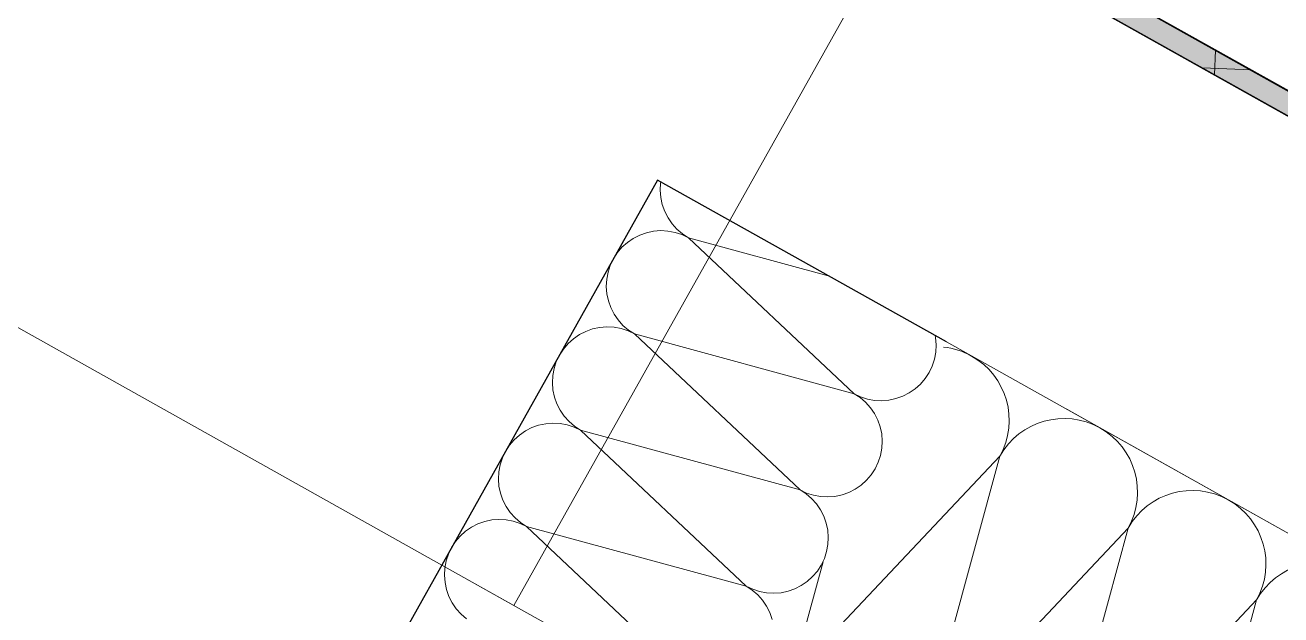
# Model space of a CAD drawing. Header units: metres. Extents: x -27.1 to 50.1, y 105.7 to 163.4.
# Drawn here: x -23.2229 to -22.9953, y 117.4849 to 117.5918 of the extents above; entities that cross this region are included whole.
import ezdxf

# ---------------------------------------------------------------- set-up
doc = ezdxf.new("R2010")
doc.units = ezdxf.units.M
doc.header["$MEASUREMENT"] = 0
for name, pattern in [('Punktlinie', [0.0035, 0, -0.0035]), ('Strichlinie', [0.004, 0.003, -0.001]), ('Wipeout_Contour', [1, 0, -1])]:
    doc.linetypes.add(name, pattern=pattern)
for name, color, linetype in [('10  Dächer', 7, 'Continuous'), ('10  Fassade', 7, 'Continuous'), ('10  Fassade_Deckschraffur', 7, 'Continuous'), ('10  Fassade_Schnittschraffur', 7, 'Continuous'), ('10  Treppen + Rampen', 7, 'Continuous'), ('10  Wand Massiv', 7, 'Continuous'), ('10  Wand Massiv_Deckschraffur', 7, 'Continuous'), ('10  Wand Massiv_Schnittschraffur', 7, 'Continuous'), ('Neubau_10  Stützen_Deckschraffur', 7, 'Continuous')]:
    doc.layers.add(name, color=color, linetype=linetype)

# ---------------------------------------------------------------- blocks, each defined once
blk = doc.blocks.new('*X8', base_point=(-0.1628299149246004, 98.00747370518326))
at = {"layer": '10  Wand Massiv_Schnittschraffur', "color": 98, "linetype": 'Continuous', "lineweight": 13, "ltscale": 1000, "true_color": 0x000100}
for p, q in [((-23.0462830167004, 117.5137066443064), (-23.08398450751274, 117.4736963979594)), ((-23.0462830167004, 117.5137066443064), (-23.06072068678328, 117.4606616077356)), ((-23.02301919597094, 117.5006718540826), (-23.06072068678328, 117.4606616077356)), ((-23.02301919597094, 117.5006718540826), (-23.03745686605382, 117.4476268175118)), ((-23.07830604018091, 117.4945594946748), (-23.08398450751274, 117.4736963979594)), ((-22.99975537524148, 117.4876370638588), (-23.03745686605382, 117.4476268175118)), ((-22.99975537524148, 117.4876370638588), (-23.01419304532436, 117.434592027288))]:
    blk.add_line(p, q, dxfattribs=at)
for centre, radius, start, end in [((-23.05791492706513, 117.5202240394183), 0.01333333333333343, 60.73795616240479, 83.89851609243716), ((-23.05791492706513, 117.5202240394183), 0.01333333333333343, 330.7379561624048, 60.73795616240479), ((-23.03465110633567, 117.5071892491945), 0.01333333333333335, 60.73795616240479, 150.7379561624048), ((-23.03465110633567, 117.5071892491945), 0.01333333333333343, 330.7379561624048, 60.73795616240479), ((-23.01138728560621, 117.4941544589707), 0.01333333333333343, 60.73795616240479, 150.7379561624048), ((-23.01138728560621, 117.4941544589707), 0.01333333333333343, 330.7379561624048, 60.73795616240479), ((-22.98812346487675, 117.4811196687469), 0.01333333333333343, 60.73795616240479, 150.7379561624048)]:
    blk.add_arc(centre, radius, start, end, dxfattribs=at)
blk = doc.blocks.new('*X35', base_point=(-0.1628299149246004, 98.00747370518326))
at = {"layer": '10  Fassade_Schnittschraffur', "color": 98, "linetype": 'Continuous', "lineweight": 13, "ltscale": 1000, "true_color": 0x000100}
for p, q in [((-23.10774873951777, 117.5632028342332), (-23.10781747280642, 117.5618965787221)), ((-23.10771060684296, 117.563408338644), (-23.10774873951777, 117.5632028342332)), ((-23.10781747280642, 117.5618965787221), (-23.10771511751433, 117.5605925269136)), ((-23.10771511751433, 117.5605925269136), (-23.10744342496893, 117.5593129914955)), ((-23.10744342496893, 117.5593129914955), (-23.10700704390498, 117.5580798656738)), ((-23.10700704390498, 117.5580798656738), (-23.1064134409235, 117.556914248573)), ((-23.1064134409235, 117.556914248573), (-23.10567277273605, 117.555836084225)), ((-23.10567277273605, 117.555836084225), (-23.10479771238069, 117.5548638203206)), ((-23.11153990203955, 117.55376624893), (-23.11270551914032, 117.5531726459485)), ((-23.1103067762178, 117.554202629994), (-23.11153990203955, 117.55376624893)), ((-23.10902724079977, 117.5544743225394), (-23.1103067762178, 117.554202629994)), ((-23.1077231889912, 117.5545766778315), (-23.10902724079977, 117.5544743225394)), ((-23.1064169334801, 117.5545079445428), (-23.1077231889912, 117.5545766778315)), ((-23.10513082466043, 117.554269298719), (-23.1064169334801, 117.5545079445428)), ((-23.10388686821067, 117.5538648236564), (-23.10513082466043, 117.554269298719)), ((-23.10479771238069, 117.5548638203206), (-23.10380323238271, 117.5540140925649)), ((-23.10270634857055, 117.5533014400353), (-23.10388686821067, 117.5538648236564)), ((-23.10380323238271, 117.5540140925649), (-23.10270634857059, 117.5533014400353)), ((-23.10270634857055, 117.5533014400353), (-23.07269866381031, 117.525025321926)), ((-23.10270634857059, 117.5533014400353), (-23.07735976274202, 117.546402667453)), ((-23.1147559473927, 117.5515569174057), (-23.11560567514842, 117.5505624374078)), ((-23.11378368348834, 117.5524319777611), (-23.1147559473927, 117.5515569174057)), ((-23.11270551914032, 117.5531726459485), (-23.11378368348834, 117.5524319777611)), ((-23.11631832767803, 117.5494655535956), (-23.11688171129915, 117.5482850339555)), ((-23.11560567514842, 117.5505624374078), (-23.11631832767803, 117.5494655535956)), ((-23.11728618636183, 117.5470410775058), (-23.1175248321856, 117.5457549686861)), ((-23.11688171129915, 117.5482850339555), (-23.11728618636183, 117.5470410775058)), ((-23.1175248321856, 117.5457549686861), (-23.11759356547425, 117.544448713175)), ((-23.11759356547425, 117.544448713175), (-23.11749121018216, 117.5431446613664)), ((-23.11749121018216, 117.5431446613664), (-23.11721951763676, 117.5418651259484)), ((-23.11721951763676, 117.5418651259484), (-23.11678313657281, 117.5406320001266)), ((-23.11678313657281, 117.5406320001266), (-23.11618953359132, 117.5394663830259)), ((-23.11618953359132, 117.5394663830259), (-23.11544886540388, 117.5383882186779)), ((-23.11544886540388, 117.5383882186779), (-23.11457380504852, 117.5374159547735)), ((-23.11457380504852, 117.5374159547735), (-23.11357932505054, 117.5365662270178)), ((-23.12248161180818, 117.5357247804015), (-23.12355977615621, 117.534984112214)), ((-23.12131599470741, 117.5363183833829), (-23.12248161180818, 117.5357247804015)), ((-23.12008286888566, 117.5367547644469), (-23.12131599470741, 117.5363183833829)), ((-23.11880333346763, 117.5370264569923), (-23.12008286888566, 117.5367547644469)), ((-23.11749928165906, 117.5371288122844), (-23.11880333346763, 117.5370264569923)), ((-23.11619302614797, 117.5370600789957), (-23.11749928165906, 117.5371288122844)), ((-23.1149069173283, 117.536821433172), (-23.11619302614797, 117.5370600789957)), ((-23.11366296087854, 117.5364169581093), (-23.1149069173283, 117.536821433172)), ((-23.11248244123842, 117.5358535744882), (-23.11366296087854, 117.5364169581093)), ((-23.11357932505054, 117.5365662270178), (-23.11248244123842, 117.5358535744882)), ((-23.11248244123842, 117.5358535744882), (-23.07269866381031, 117.525025321926)), ((-23.11248244123842, 117.5358535744882), (-23.08247475647818, 117.5075774563789)), ((-23.05791380219874, 117.5351821005948), (-23.05799211508946, 117.5355509149736)), ((-23.05781144690665, 117.5338780487863), (-23.05791380219874, 117.5351821005948)), ((-23.12538176781629, 117.5331145718607), (-23.1260944203459, 117.5320176880486)), ((-23.12453204006057, 117.5341090518586), (-23.12538176781629, 117.5331145718607)), ((-23.12355977615621, 117.534984112214), (-23.12453204006057, 117.5341090518586)), ((-23.0578801801953, 117.5325717932752), (-23.05781144690665, 117.5338780487863)), ((-23.12665780396702, 117.5308371684085), (-23.1270622790297, 117.5295932119587)), ((-23.1260944203459, 117.5320176880486), (-23.12665780396702, 117.5308371684085)), ((-23.05852330108175, 117.5300417280057), (-23.05811882601907, 117.5312856844555)), ((-23.05811882601907, 117.5312856844555), (-23.0578801801953, 117.5325717932752)), ((-23.12730092485346, 117.528307103139), (-23.12736965814212, 117.5270008476279)), ((-23.1270622790297, 117.5295932119587), (-23.12730092485346, 117.528307103139)), ((-23.05979933723244, 117.5277643245535), (-23.05908668470283, 117.5288612083656)), ((-23.05908668470287, 117.5288612083656), (-23.05852330108175, 117.5300417280057)), ((-23.12736965814212, 117.5270008476279), (-23.12726730285003, 117.5256967958194)), ((-23.06162132889252, 117.5258947842001), (-23.06064906498817, 117.5267698445555)), ((-23.06064906498817, 117.5267698445555), (-23.05979933723244, 117.5277643245535)), ((-23.12726730285003, 117.5256967958194), (-23.12699561030462, 117.5244172604013)), ((-23.12699561030462, 117.5244172604013), (-23.12655922924068, 117.5231841345796)), ((-23.07269866381031, 117.525025321926), (-23.0715181441702, 117.5244619383049)), ((-23.07160177999819, 117.5243126693964), (-23.07269866381031, 117.525025321926)), ((-23.07060730000021, 117.5234629416406), (-23.07160177999819, 117.5243126693964)), ((-23.0715181441702, 117.5244619383049), (-23.07027418772044, 117.5240574632422)), ((-23.07027418772044, 117.5240574632422), (-23.06898807890076, 117.5238188174184)), ((-23.06898807890076, 117.5238188174184), (-23.06768182338967, 117.5237500841298)), ((-23.06768182338967, 117.5237500841298), (-23.0663777715811, 117.5238524394219)), ((-23.0663777715811, 117.5238524394219), (-23.06509823616307, 117.5241241319673)), ((-23.06509823616307, 117.5241241319673), (-23.06386511034131, 117.5245605130312)), ((-23.06386511034131, 117.5245605130312), (-23.06269949324054, 117.5251541160127)), ((-23.06269949324054, 117.5251541160127), (-23.06162132889252, 117.5258947842001)), ((-23.12655922924068, 117.5231841345796), (-23.12596562625919, 117.5220185174788)), ((-23.12596562625919, 117.5220185174788), (-23.12522495807174, 117.5209403531308)), ((-23.06973223964485, 117.5224906777363), (-23.07060730000021, 117.5234629416406)), ((-23.06899157145741, 117.5214125133883), (-23.06973223964485, 117.5224906777363)), ((-23.12985896155353, 117.5193068988998), (-23.13109208737528, 117.5188705178359)), ((-23.1285794261355, 117.5195785914452), (-23.12985896155353, 117.5193068988998)), ((-23.12727537432693, 117.5196809467373), (-23.1285794261355, 117.5195785914452)), ((-23.12596911881583, 117.5196122134487), (-23.12727537432693, 117.5196809467373)), ((-23.12468300999616, 117.5193735676249), (-23.12596911881583, 117.5196122134487)), ((-23.12522495807174, 117.5209403531308), (-23.12434989771639, 117.5199680892264)), ((-23.1234390535464, 117.5189690925622), (-23.12468300999616, 117.5193735676249)), ((-23.12434989771639, 117.5199680892264), (-23.1233554177184, 117.5191183614707)), ((-23.06839796847592, 117.5202468962875), (-23.06899157145741, 117.5214125133883)), ((-23.06796158741197, 117.5190137704657), (-23.06839796847592, 117.5202468962875)), ((-23.13333586882407, 117.5175362466669), (-23.13430813272843, 117.5166611863116)), ((-23.13225770447605, 117.5182769148544), (-23.13333586882407, 117.5175362466669)), ((-23.13109208737528, 117.5188705178359), (-23.13225770447605, 117.5182769148544)), ((-23.12225853390629, 117.5184057089411), (-23.1234390535464, 117.5189690925622)), ((-23.1233554177184, 117.5191183614707), (-23.12225853390629, 117.5184057089411)), ((-23.12225853390629, 117.5184057089411), (-23.08247475647818, 117.5075774563789)), ((-23.12225853390629, 117.5184057089411), (-23.09225084914604, 117.4901295908318)), ((-23.06768989486657, 117.5177342350477), (-23.06796158741197, 117.5190137704657)), ((-23.06758753957448, 117.5164301832392), (-23.06768989486657, 117.5177342350477)), ((-23.13515786048416, 117.5156667063136), (-23.13587051301377, 117.5145698225015)), ((-23.13430813272843, 117.5166611863116), (-23.13515786048416, 117.5156667063136)), ((-23.0678949186869, 117.5138378189084), (-23.06765627286313, 117.515123927728)), ((-23.06765627286313, 117.515123927728), (-23.06758753957448, 117.5164301832392)), ((-23.13643389663488, 117.5133893028614), (-23.13683837169756, 117.5121453464116)), ((-23.13587051301377, 117.5145698225015), (-23.13643389663488, 117.5133893028614)), ((-23.0688627773707, 117.5114133428185), (-23.06829939374958, 117.5125938624586)), ((-23.06829939374958, 117.5125938624586), (-23.0678949186869, 117.5138378189084)), ((-23.13707701752134, 117.5108592375919), (-23.13714575080999, 117.5095529820808)), ((-23.13683837169756, 117.5121453464116), (-23.13707701752134, 117.5108592375919)), ((-23.07042515765603, 117.5093219790084), (-23.0695754299003, 117.5103164590064)), ((-23.0695754299003, 117.5103164590064), (-23.0688627773707, 117.5114133428185)), ((-23.13714575080999, 117.5095529820808), (-23.13704339551789, 117.5082489302723)), ((-23.13704339551789, 117.5082489302723), (-23.13677170297249, 117.5069693948542)), ((-23.07247558590841, 117.5077062504656), (-23.07139742156039, 117.508446918653)), ((-23.07139742156039, 117.508446918653), (-23.07042515765603, 117.5093219790084)), ((-23.13677170297249, 117.5069693948542), (-23.13633532190854, 117.5057362690325)), ((-23.13633532190854, 117.5057362690325), (-23.13574171892706, 117.5045706519317)), ((-23.08247475647818, 117.5075774563789), (-23.08129423683806, 117.5070140727578)), ((-23.08137787266606, 117.5068648038493), (-23.08247475647818, 117.5075774563789)), ((-23.08038339266808, 117.5060150760936), (-23.08137787266606, 117.5068648038493)), ((-23.08129423683806, 117.5070140727578), (-23.0800502803883, 117.5066095976951)), ((-23.07950833231272, 117.5050428121892), (-23.08038339266808, 117.5060150760936)), ((-23.0800502803883, 117.5066095976951), (-23.07876417156863, 117.5063709518713)), ((-23.07876417156863, 117.5063709518713), (-23.07745791605753, 117.5063022185827)), ((-23.07745791605753, 117.5063022185827), (-23.07615386424897, 117.5064045738748)), ((-23.07615386424897, 117.5064045738748), (-23.07487432883093, 117.5066762664202)), ((-23.07487432883093, 117.5066762664202), (-23.07364120300918, 117.5071126474841)), ((-23.07364120300918, 117.5071126474841), (-23.07247558590841, 117.5077062504656)), ((-23.13574171892706, 117.5045706519317), (-23.13500105073961, 117.5034924875837)), ((-23.13500105073961, 117.5034924875837), (-23.13412599038425, 117.5025202236793)), ((-23.07876766412527, 117.5039646478412), (-23.07950833231272, 117.5050428121892)), ((-23.07817406114379, 117.5027990307404), (-23.07876766412527, 117.5039646478412)), ((-23.14086818004311, 117.5014226522887), (-23.14203379714388, 117.5008290493073)), ((-23.13963505422136, 117.5018590333527), (-23.14086818004311, 117.5014226522887)), ((-23.13835551880332, 117.5021307258981), (-23.13963505422136, 117.5018590333527)), ((-23.13705146699476, 117.5022330811902), (-23.13835551880332, 117.5021307258981)), ((-23.13574521148366, 117.5021643479015), (-23.13705146699476, 117.5022330811902)), ((-23.13445910266399, 117.5019257020778), (-23.13574521148366, 117.5021643479015)), ((-23.13321514621423, 117.5015212270151), (-23.13445910266399, 117.5019257020778)), ((-23.13412599038425, 117.5025202236793), (-23.13313151038627, 117.5016704959236)), ((-23.13203462657411, 117.500957843394), (-23.13321514621423, 117.5015212270151)), ((-23.13313151038627, 117.5016704959236), (-23.13203462657415, 117.500957843394)), ((-23.13203462657411, 117.500957843394), (-23.10202694181387, 117.4726817252847)), ((-23.13203462657415, 117.500957843394), (-23.09225084914604, 117.4901295908318)), ((-23.07773768007984, 117.5015659049187), (-23.07817406114379, 117.5027990307404)), ((-23.07746598753444, 117.5002863695006), (-23.07773768007984, 117.5015659049187)), ((-23.14408422539626, 117.4992133207645), (-23.14493395315198, 117.4982188407665)), ((-23.1431119614919, 117.5000883811198), (-23.14408422539626, 117.4992133207645)), ((-23.14203379714388, 117.5008290493073), (-23.1431119614919, 117.5000883811198)), ((-23.07736363224234, 117.4989823176921), (-23.07746598753444, 117.5002863695006)), ((-23.077432365531, 117.497676062181), (-23.07736363224234, 117.4989823176921)), ((-23.14564660568159, 117.4971219569544), (-23.14620998930272, 117.4959414373142)), ((-23.14493395315198, 117.4982188407665), (-23.14564660568159, 117.4971219569544)), ((-23.07767101135477, 117.4963899533613), (-23.077432365531, 117.497676062181)), ((-23.14661446436539, 117.4946974808645), (-23.14685311018916, 117.4934113720448)), ((-23.14620998930272, 117.4959414373142), (-23.14661446436539, 117.4946974808645)), ((-23.07863887003857, 117.4939654772714), (-23.07807548641744, 117.4951459969115)), ((-23.07807548641744, 117.4951459969115), (-23.07767101135477, 117.4963899533613)), ((-23.14685311018916, 117.4934113720448), (-23.14692184347781, 117.4921051165337)), ((-23.14692184347781, 117.4921051165337), (-23.14681948818572, 117.4908010647251)), ((-23.08117351422825, 117.490999053106), (-23.0802012503239, 117.4918741134613)), ((-23.0802012503239, 117.4918741134613), (-23.07935152256817, 117.4928685934593)), ((-23.07935152256817, 117.4928685934593), (-23.07863887003857, 117.4939654772714)), ((-23.14681948818572, 117.4908010647251), (-23.14654779564032, 117.4895215293071)), ((-23.09225084914604, 117.4901295908318), (-23.09107032950593, 117.4895662072107)), ((-23.09115396533393, 117.4894169383022), (-23.09225084914604, 117.4901295908318)), ((-23.0846504214988, 117.4892284008731), (-23.08341729567704, 117.489664781937)), ((-23.08341729567704, 117.489664781937), (-23.08225167857628, 117.4902583849185)), ((-23.08225167857628, 117.4902583849185), (-23.08117351422825, 117.490999053106)), ((-23.14654779564032, 117.4895215293071), (-23.14611141457637, 117.4882884034854)), ((-23.14611141457637, 117.4882884034854), (-23.14551781159489, 117.4871227863846)), ((-23.09015948533594, 117.4885672105465), (-23.09115396533393, 117.4894169383022)), ((-23.09107032950593, 117.4895662072107), (-23.08982637305616, 117.489161732148)), ((-23.08928442498058, 117.4875949466421), (-23.09015948533594, 117.4885672105465)), ((-23.08982637305616, 117.489161732148), (-23.08854026423649, 117.4889230863242)), ((-23.08854375679314, 117.4865167822941), (-23.08928442498058, 117.4875949466421)), ((-23.08854026423649, 117.4889230863242), (-23.0872340087254, 117.4888543530356)), ((-23.0872340087254, 117.4888543530356), (-23.08592995691684, 117.4889567083277)), ((-23.08592995691684, 117.4889567083277), (-23.0846504214988, 117.4892284008731)), ((-23.14551781159489, 117.4871227863846), (-23.14477714340744, 117.4860446220366)), ((-23.14477714340744, 117.4860446220366), (-23.14390208305208, 117.4850723581322)), ((-23.14390208305208, 117.4850723581322), (-23.1429076030541, 117.4842226303765)), ((-23.08795015381165, 117.4853511651933), (-23.08854375679314, 117.4865167822941)), ((-23.08751377274771, 117.4841180393716), (-23.08795015381165, 117.4853511651933))]:
    blk.add_line(p, q, dxfattribs=at)

msp = doc.modelspace()

# ---------------------------------------------------------------- wipeouts: each hides what was drawn before it
at = {"color": 254, "linetype": 'Wipeout_Contour', "lineweight": 0, "ltscale": 477.9498266948419}
msp.add_wipeout([(-22.571706972182067, 116.8848140904917), (-22.253983960475882, 117.4518697207718), (-22.777419926888268, 117.74515250080829), (-23.095142938594464, 117.1780968705282)], dxfattribs=at).dxf.layer = 'Neubau_10  Stützen_Deckschraffur'

# ---------------------------------------------------------------- next in the draw order: linework, layer by layer
at = {"layer": '10  Dächer', "color": 255, "linetype": 'Punktlinie', "lineweight": 18, "ltscale": 1000, "flags": 128}
msp.add_lwpolyline([(-23.14742044084729, 117.4939560685368), (-21.01012382128362, 116.2964223534701), (-16.6353224045647, 124.1043421120602), (-18.77261892247932, 125.3018759206158)], close=True, dxfattribs=at)

# ---------------------------------------------------------------- next in the draw order: wipeouts: each hides what was drawn before it
at = {"color": 254, "linetype": 'Wipeout_Contour', "lineweight": 0, "ltscale": 493.2495016309255}
msp.add_wipeout([(-19.184441473233957, 125.30336696136892), (-23.461482015556786, 117.66992578456292), (-23.287003360087443, 117.57216485788152), (-19.00996281776461, 125.20560603468753)], dxfattribs=at).dxf.layer = '10  Wand Massiv_Deckschraffur'

# ---------------------------------------------------------------- next in the draw order: wipeouts: each hides what was drawn before it
at = {"color": 254, "linetype": 'Wipeout_Contour', "lineweight": 0, "ltscale": 492.5731993242909}
msp.add_wipeout([(-23.13433453655174, 117.4866240470353), (-18.857293994228947, 125.12006522384128), (-18.870379893389142, 125.12739729334241), (-23.14742043571194, 117.49395611653641)], dxfattribs=at).dxf.layer = '10  Wand Massiv_Deckschraffur'

# ---------------------------------------------------------------- next in the draw order: wipeouts: each hides what was drawn before it
at = {"color": 254, "linetype": 'Wipeout_Contour', "lineweight": 0, "ltscale": 492.7945583368358}
msp.add_wipeout([(-19.009962817764617, 125.20560603468752), (-23.28700336008745, 117.5721648578815), (-23.14742043571194, 117.4939561165364), (-18.870379893389142, 125.1273972933424)], dxfattribs=at).dxf.layer = '10  Wand Massiv_Deckschraffur'

# ---------------------------------------------------------------- next in the draw order: linework, layer by layer
at = {"layer": '10  Fassade', "color": 255, "linetype": 'Punktlinie', "lineweight": 18, "ltscale": 1000, "flags": 128}
for points in [[(-23.33500174845784, 117.7709993046118), (-23.33306262622123, 117.7699128084655), (-23.00325199476248, 117.5851188984437), (-23.000904204003, 117.5838034240684)], [(-23.000904204003, 117.5838034240684), (-22.99994631212754, 117.5832667143078)], [(-22.99994631212639, 117.5832667143072), (-22.95196466608436, 117.5563824506248)], [(-22.98618099042164, 117.4953149212104), (-23.03416263646366, 117.5221991848927)]]:
    msp.add_lwpolyline(points, dxfattribs=at)
at = {"layer": '10  Fassade', "color": 7, "linetype": 'Continuous', "lineweight": 25, "ltscale": 1000, "flags": 128}
msp.add_lwpolyline([(-23.0559724683961, 117.5344193007268), (-23.10831606503739, 117.5637475787304)], dxfattribs=at)
at = {"layer": '10  Wand Massiv', "color": 7, "linetype": 'Continuous', "lineweight": 18, "ltscale": 1000, "flags": 128}
for points in [[(-23.13433453655174, 117.4866240470353), (-18.85729399422895, 125.1200652238412)], [(-23.28700336008745, 117.5721648578815), (-23.14742043571194, 117.4939561165364)], [(-23.14742043571194, 117.4939561165364), (-23.13433453655174, 117.4866240470353)]]:
    msp.add_lwpolyline(points, dxfattribs=at)
at = {"layer": '10  Wand Massiv', "color": 7, "linetype": 'Continuous', "lineweight": 13, "ltscale": 1000, "flags": 128}
msp.add_lwpolyline([(-21.06218443825067, 116.4172937422941), (-23.0559724683961, 117.5344193007268)], dxfattribs=at)

# ---------------------------------------------------------------- next in the draw order: block references
at = {"layer": '10  Treppen + Rampen', "color": 7, "linetype": 'Continuous', "lineweight": 13, "ltscale": 1000}
msp.add_blockref('*X8', (-0.1628299149246004, 98.00747370518326), dxfattribs=at)

# ---------------------------------------------------------------- next in the draw order: wipeouts: each hides what was drawn before it
at = {"color": 254, "linetype": 'Wipeout_Contour', "lineweight": 0, "ltscale": 478.8389832126359}
msp.add_wipeout([(-23.147420435708877, 117.49395611654201), (-23.28700336008811, 117.57216485788622), (-23.409204518436283, 117.35406653854751), (-23.269621594057224, 117.2758577972034)], dxfattribs=at).dxf.layer = '10  Wand Massiv_Deckschraffur'

# ---------------------------------------------------------------- next in the draw order: linework, layer by layer
at = {"layer": '10  Fassade', "color": 255, "linetype": 'Punktlinie', "lineweight": 18, "ltscale": 1000, "flags": 128}
for points in [[(-23.19830205914141, 117.2370036121159), (-23.00325199476248, 117.5851188984437)], [(-23.19499637650646, 117.2351514279801), (-22.99994631212754, 117.5832667143078)]]:
    msp.add_lwpolyline(points, dxfattribs=at)
at = {"layer": '10  Fassade', "color": 7, "linetype": 'Continuous', "lineweight": 25, "ltscale": 1000, "flags": 128}
msp.add_lwpolyline([(-23.10831606503739, 117.5637475787304), (-23.28120920310621, 117.2551768307306)], dxfattribs=at)
at = {"layer": '10  Wand Massiv', "color": 7, "linetype": 'Continuous', "lineweight": 18, "ltscale": 1000, "flags": 128}
for points in [[(-23.14742043570887, 117.493956116542), (-23.28700336008811, 117.5721648578862)], [(-23.14742043570887, 117.493956116542), (-23.26962159405722, 117.2758577972034)]]:
    msp.add_lwpolyline(points, dxfattribs=at)

# ---------------------------------------------------------------- next in the draw order: block references
at = {"layer": '10  Treppen + Rampen', "color": 7, "linetype": 'Continuous', "lineweight": 13, "ltscale": 1000}
msp.add_blockref('*X35', (-0.1628299149246004, 98.00747370518326), dxfattribs=at)

# ---------------------------------------------------------------- next in the draw order: wipeouts: each hides what was drawn before it
at = {"color": 254, "linetype": 'Wipeout_Contour', "lineweight": 0, "ltscale": 483.6558182661995}
msp.add_wipeout([(-22.39861639581563, 119.86556131679974), (-22.402105968925056, 119.86751653533331), (-23.71943444717573, 117.5164166684606), (-23.7159448740663, 117.514461449927)], dxfattribs=at).dxf.layer = '10  Fassade_Deckschraffur'

# ---------------------------------------------------------------- next in the draw order: linework, layer by layer
at = {"layer": '10  Fassade', "color": 7, "linetype": 'Strichlinie', "lineweight": 25, "ltscale": 1000, "flags": 128}
for points in [[(-22.85686626169215, 117.5030985262033), (-23.19274527940608, 117.691292568154)], [(-22.85882148019779, 117.4996089530782), (-23.19470049791171, 117.6878029950289)]]:
    msp.add_lwpolyline(points, dxfattribs=at)

# ---------------------------------------------------------------- next in the draw order: wipeouts: each hides what was drawn before it
at = {"color": 254, "linetype": 'Wipeout_Contour', "lineweight": 0, "ltscale": 479.3201582895214}
msp.add_wipeout([(-23.19470049050953, 117.68780299088144), (-22.8588214717213, 117.4996089483288), (-22.856866253215667, 117.50309852145388), (-23.19274527200391, 117.6912925640065)], dxfattribs=at).dxf.layer = '10  Fassade_Deckschraffur'

# ---------------------------------------------------------------- next in the draw order: hatches: boundary and pattern name
at = {"layer": '10  Fassade_Schnittschraffur', "linetype": 'Continuous', "lineweight": 0, "true_color": 0xffffff}
msp.add_hatch(color=7, dxfattribs=at).paths.add_polyline_path([(-21.67913532535102, 116.843212276836), (-23.19274527294116, 117.6912925645317), (-23.1947004914468, 117.6878029914066), (-21.68109054385667, 116.8397227037109)])
at = {"layer": '10  Fassade_Schnittschraffur', "linetype": 'Continuous', "lineweight": 13, "true_color": 0x000100}
h = msp.add_hatch(dxfattribs=at)
h.set_pattern_fill('Dämmung__hart_1_0001', color=98, style=0, pattern_type=2)
h.set_pattern_definition([(87.60544590150543, (0, 0), (-0.0599476083492596, 0.002506841280133187), []), (177.6054459015056, (0, 0), (0.002506841280132978, 0.05994760834925961), [])])
h.paths.add_polyline_path([(-21.67913532535102, 116.843212276836), (-23.19274527294116, 117.6912925645317), (-23.1947004914468, 117.6878029914066), (-21.68109054385667, 116.8397227037109)])

# ---------------------------------------------------------------- next in the draw order: linework, layer by layer
at = {"layer": '10  Fassade', "color": 7, "linetype": 'Strichlinie', "lineweight": 25, "ltscale": 1000, "flags": 128}
for points in [[(-21.6791353303559, 116.8432122622611), (-23.19449006355167, 117.6922701758743)], [(-23.19295570897927, 117.6868253842304), (-21.68109054889169, 116.8397226891529)]]:
    msp.add_lwpolyline(points, dxfattribs=at)
at = {"layer": '10  Fassade', "color": 7, "linetype": 'Continuous', "lineweight": 25, "ltscale": 1000, "flags": 128}
msp.add_lwpolyline([(-21.67913532535102, 116.843212276836), (-21.68109054385667, 116.8397227037109), (-23.1947004914468, 117.6878029914066), (-23.19274527294116, 117.6912925645317)], close=True, dxfattribs=at)
for points in [[(-22.85686625321566, 117.5030985214539), (-23.19274527200391, 117.6912925640065)], [(-22.8588214717213, 117.4996089483288), (-23.19470049050953, 117.6878029908814)]]:
    msp.add_lwpolyline(points, dxfattribs=at)

doc.saveas('drawing.dxf')
